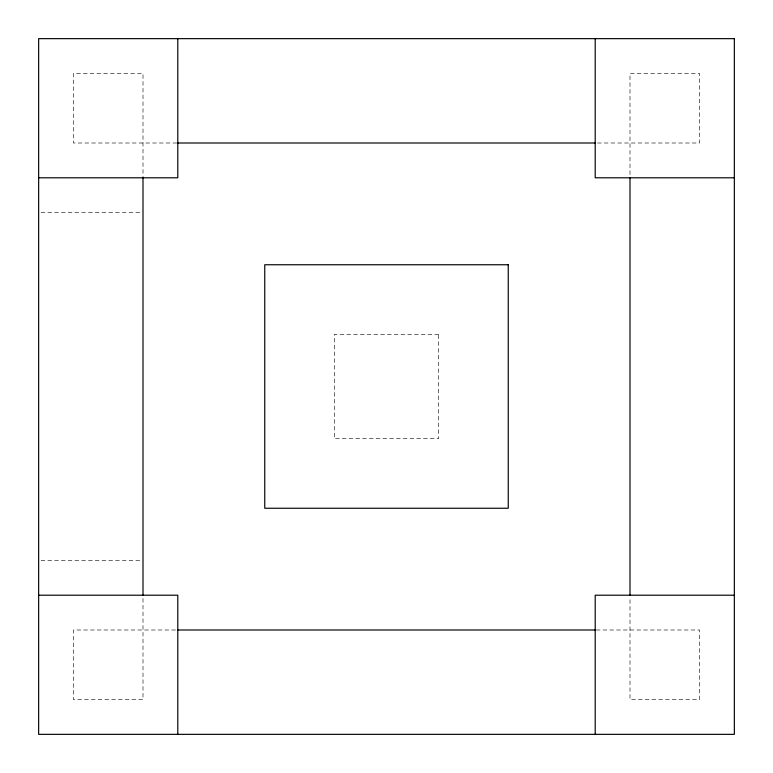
<?xml version="1.0" encoding="UTF-8"?>
<svg xmlns="http://www.w3.org/2000/svg" width="773" height="773" viewBox="0 0 773 773"><rect width="100%" height="100%" fill="white"/><g stroke="black" fill="none" stroke-linecap="round" stroke-linejoin="round"><path stroke-width="0.58" stroke-dasharray="3.87 2.9" d="M176.756 143.005L73.435 143.005L73.435 73.435L143.005 73.435L143.005 176.756M597.452 143.005L699.565 143.005L699.565 73.435L629.995 73.435L629.995 176.756M41.046 212.575L140.609 212.575M41.046 560.425L140.609 560.425M175.548 629.995L73.435 629.995L73.435 699.565L143.005 699.565L143.005 596.244M596.244 629.995L699.565 629.995L699.565 699.565L629.995 699.565L629.995 597.452M438.678 334.322L334.322 334.322L334.322 438.678L438.678 438.678L438.678 334.322"/><path stroke-width="1.16" d="M177.964 143.005L595.036 143.005M38.65 177.79L177.79 177.79L177.79 38.65M734.35 177.79L595.21 177.79L595.21 38.65M38.65 595.21L177.79 595.21L177.79 734.35M734.35 595.21L595.21 595.21L595.21 734.35M177.964 629.995L595.036 629.995M629.995 177.964L629.995 595.036M143.005 177.79L143.005 595.21M734.35 38.65L38.65 38.65L38.65 734.35L734.35 734.35L734.35 38.65M508.248 264.752L264.752 264.752L264.752 508.248L508.248 508.248L508.248 264.752"/></g></svg>
